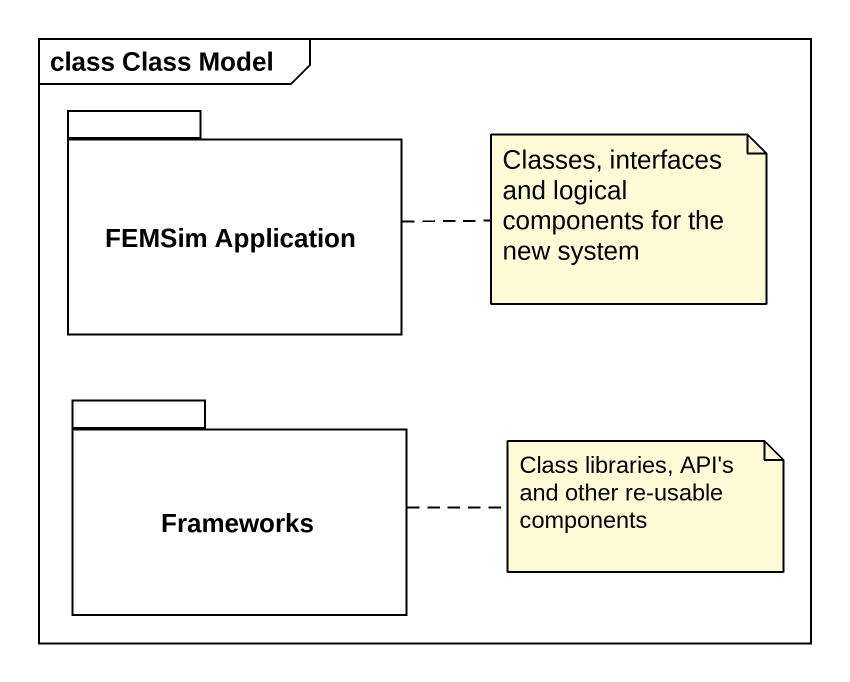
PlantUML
@startuml
mainframe class Class Model
package "FEMSim Application" as FEMSim_Application {
}
package Frameworks {
}
note right of FEMSim_Application : Classes, interfaces and logical components for the new system
note right of Frameworks : Class libraries, API's and other re-usable components
@enduml
